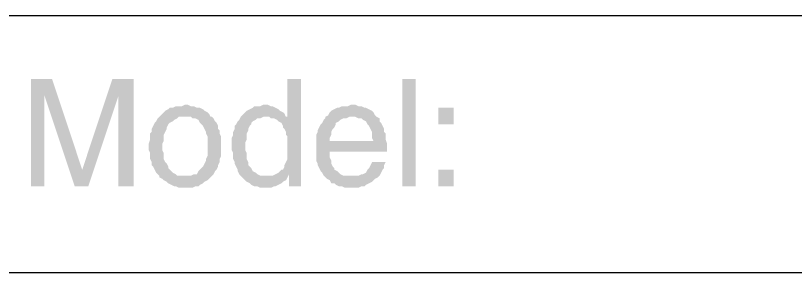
# Model space of a CAD drawing. Header units: millimetres. Extents: x 1186 to 2336, y 1181 to 1549.
# Drawn here: x 1937.97 to 1961.29, y 1279.2 to 1286.88 of the extents above; entities that cross this region are included whole.
import ezdxf

# ---------------------------------------------------------------- set-up
doc = ezdxf.new("R2010")
doc.units = ezdxf.units.MM

msp = doc.modelspace()

# ---------------------------------------------------------------- hatches: boundary and pattern name
at = {"transparency": 33554559}
for points in [[(1939.05944, 1284.97963), (1938.42759, 1284.97963), (1938.42759, 1281.77525), (1938.83378, 1281.77525), (1938.83378, 1284.48318)], [(1939.05944, 1284.97963), (1938.83378, 1284.48318), (1939.73642, 1281.77525), (1939.96209, 1282.2717)], [(1941.49658, 1284.97963), (1940.86473, 1284.97963), (1939.96209, 1282.2717), (1939.73642, 1281.77525), (1940.14261, 1281.77525), (1941.04526, 1284.48318), (1941.04526, 1284.48318)], [(1941.49658, 1284.97963), (1941.04526, 1284.48318), (1941.04526, 1281.77525), (1941.49658, 1281.77525)], [(1946.50625, 1284.97963), (1946.10006, 1284.97963), (1946.10006, 1283.8062), (1945.78414, 1283.76106), (1945.82927, 1283.71593), (1945.91953, 1283.6708), (1945.96466, 1283.58053), (1945.96466, 1283.5354), (1946.0098, 1283.49027), (1946.05493, 1283.40001), (1946.05493, 1283.30974), (1946.10006, 1283.26461), (1946.10006, 1282.58763), (1946.05493, 1282.49736), (1946.0098, 1282.4071), (1946.0098, 1282.36197), (1945.96466, 1282.2717), (1945.91953, 1282.2717), (1945.8744, 1282.22657), (1945.82927, 1282.18144), (1945.739, 1282.13631), (1946.14519, 1282.13631), (1946.14519, 1281.77525), (1946.50625, 1281.77525)], [(1949.53011, 1281.77525), (1949.53011, 1284.97963), (1949.9363, 1284.97963), (1949.9363, 1281.77525)], [(1943.03107, 1284.21239), (1943.03107, 1284.21239), (1942.94081, 1284.16725), (1942.76028, 1284.16725), (1942.67002, 1284.12212), (1942.57975, 1284.12212), (1942.53462, 1284.07699), (1942.44435, 1284.03186), (1942.39922, 1283.98672), (1942.30896, 1283.89646), (1942.26383, 1283.85133), (1942.26383, 1283.85133), (1942.21869, 1283.8062), (1942.17356, 1283.71593), (1942.12843, 1283.6708), (1942.0833, 1283.58053), (1942.03817, 1283.49027), (1942.03817, 1283.40001), (1941.99303, 1283.35487), (1941.99303, 1283.17435), (1941.9479, 1283.03895), (1941.9479, 1282.94868), (1941.9479, 1282.85842), (1941.99303, 1282.76816), (1941.99303, 1282.58763), (1942.03817, 1282.49736), (1942.03817, 1282.4071), (1942.0833, 1282.36197), (1942.12843, 1282.2717), (1942.17356, 1282.18144), (1942.21869, 1282.13631), (1942.26383, 1282.09117), (1942.26383, 1282.04604), (1943.03107, 1282.09117), (1942.80541, 1282.09117), (1942.76028, 1282.13631), (1942.67002, 1282.18144), (1942.62488, 1282.22657), (1942.53462, 1282.31683), (1942.53462, 1282.36197), (1942.48949, 1282.45223), (1942.44435, 1282.49736), (1942.39922, 1282.58763), (1942.39922, 1282.76816), (1942.35409, 1282.85842), (1942.35409, 1283.03895), (1942.39922, 1283.12921), (1942.39922, 1283.30974), (1942.44435, 1283.40001), (1942.48949, 1283.49027), (1942.48949, 1283.5354), (1942.53462, 1283.62567), (1942.57975, 1283.6708), (1942.67002, 1283.71593), (1942.71515, 1283.76106), (1942.80541, 1283.8062), (1942.85054, 1283.85133), (1943.79832, 1283.85133), (1943.75319, 1283.94159), (1943.70806, 1283.98672), (1943.61779, 1284.03186), (1943.57266, 1284.07699), (1943.48239, 1284.12212), (1943.39213, 1284.12212), (1943.30187, 1284.16725), (1943.2116, 1284.16725), (1943.12134, 1284.21239)], [(1945.42308, 1284.21239), (1945.37795, 1284.21239), (1945.28768, 1284.16725), (1945.10715, 1284.16725), (1945.06202, 1284.12212), (1944.97176, 1284.07699), (1944.88149, 1284.03186), (1944.83636, 1283.98672), (1944.79123, 1283.94159), (1944.70096, 1283.85133), (1945.55847, 1283.85133), (1945.60361, 1283.8062), (1945.69387, 1283.8062), (1945.78414, 1283.76106), (1946.10006, 1283.8062), (1946.10006, 1283.85133), (1946.05493, 1283.85133), (1946.0098, 1283.94159), (1945.96466, 1283.98672), (1945.8744, 1284.03186), (1945.82927, 1284.07699), (1945.739, 1284.12212), (1945.64874, 1284.16725), (1945.60361, 1284.16725), (1945.51334, 1284.21239)], [(1948.04074, 1284.21239), (1947.99561, 1284.21239), (1947.90535, 1284.16725), (1947.72482, 1284.16725), (1947.63455, 1284.12212), (1947.58942, 1284.12212), (1947.49916, 1284.07699), (1947.40889, 1284.03186), (1947.36376, 1283.98672), (1947.31863, 1283.89646), (1947.22837, 1283.85133), (1948.13101, 1283.85133), (1948.22127, 1283.8062), (1948.31154, 1283.8062), (1948.35667, 1283.76106), (1948.44693, 1283.71593), (1948.49207, 1283.62567), (1948.49207, 1283.62567), (1948.5372, 1283.58053), (1948.58233, 1283.49027), (1948.62746, 1283.40001), (1948.62746, 1283.21948), (1948.67259, 1283.12921), (1946.95757, 1283.12921), (1946.95757, 1282.54249), (1947.0027, 1282.45223), (1947.0027, 1282.4071), (1947.04784, 1282.31683), (1947.09297, 1282.22657), (1947.1381, 1282.18144), (1947.18323, 1282.09117), (1947.22837, 1282.04604), (1948.04074, 1282.09117), (1947.76995, 1282.09117), (1947.67969, 1282.13631), (1947.63455, 1282.18144), (1947.58942, 1282.22657), (1947.49916, 1282.2717), (1947.49916, 1282.31683), (1947.45403, 1282.36197), (1947.40889, 1282.45223), (1947.40889, 1282.54249), (1947.36376, 1282.63276), (1947.36376, 1282.81329), (1949.07878, 1282.81329), (1949.07878, 1283.03895), (1949.03365, 1283.17435), (1949.03365, 1283.35487), (1948.98852, 1283.40001), (1948.98852, 1283.49027), (1948.94339, 1283.58053), (1948.89826, 1283.6708), (1948.85312, 1283.71593), (1948.85312, 1283.8062), (1948.76286, 1283.85133), (1948.71773, 1283.89646), (1948.67259, 1283.98672), (1948.62746, 1284.03186), (1948.5372, 1284.07699), (1948.44693, 1284.12212), (1948.4018, 1284.12212), (1948.31154, 1284.16725), (1948.22127, 1284.16725), (1948.13101, 1284.21239)], [(1951.0646, 1283.62567), (1951.0646, 1284.12212), (1950.61328, 1284.12212), (1950.61328, 1283.62567)], [(1943.79832, 1283.85133), (1943.03107, 1283.85133), (1943.2116, 1283.85133), (1943.25673, 1283.8062), (1943.347, 1283.8062), (1943.43726, 1283.76106), (1943.48239, 1283.6708), (1943.52753, 1283.62567), (1943.57266, 1283.58053), (1943.61779, 1283.49027), (1943.66292, 1283.40001), (1943.66292, 1283.35487), (1943.70806, 1283.26461), (1943.70806, 1282.67789), (1943.66292, 1282.58763), (1943.66292, 1282.54249), (1943.61779, 1282.45223), (1943.57266, 1282.36197), (1943.52753, 1282.31683), (1943.48239, 1282.2717), (1943.43726, 1282.22657), (1943.39213, 1282.13631), (1943.30187, 1282.13631), (1943.2116, 1282.09117), (1943.03107, 1282.09117), (1942.26383, 1282.04604), (1942.35409, 1282.00091), (1942.39922, 1281.95578), (1942.48949, 1281.91064), (1942.53462, 1281.86551), (1942.62488, 1281.82038), (1942.71515, 1281.77525), (1942.76028, 1281.77525), (1942.85054, 1281.73012), (1943.25673, 1281.73012), (1943.347, 1281.77525), (1943.43726, 1281.77525), (1943.48239, 1281.82038), (1943.57266, 1281.86551), (1943.61779, 1281.91064), (1943.70806, 1281.95578), (1943.75319, 1282.00091), (1943.84345, 1282.09117), (1943.84345, 1282.09117), (1943.88858, 1282.13631), (1943.93372, 1282.22657), (1943.97885, 1282.2717), (1944.02398, 1282.36197), (1944.02398, 1282.4071), (1944.06911, 1282.49736), (1944.06911, 1282.58763), (1944.11425, 1282.67789), (1944.11425, 1282.94868), (1944.11425, 1283.26461), (1944.06911, 1283.35487), (1944.06911, 1283.44514), (1944.02398, 1283.49027), (1944.02398, 1283.58053), (1943.97885, 1283.6708), (1943.93372, 1283.71593), (1943.88858, 1283.8062), (1943.84345, 1283.85133)], [(1944.70096, 1283.85133), (1944.65583, 1283.76106), (1944.6107, 1283.71593), (1944.56557, 1283.62567), (1944.52043, 1283.58053), (1944.52043, 1283.49027), (1944.4753, 1283.40001), (1944.4753, 1283.30974), (1944.43017, 1283.21948), (1944.43017, 1282.85842), (1944.4753, 1282.76816), (1944.4753, 1282.58763), (1944.52043, 1282.49736), (1944.52043, 1282.45223), (1944.56557, 1282.36197), (1944.6107, 1282.2717), (1944.6107, 1282.22657), (1944.65583, 1282.13631), (1944.70096, 1282.09117), (1944.79123, 1282.00091), (1944.83636, 1281.95578), (1944.88149, 1281.91064), (1944.97176, 1281.86551), (1945.01689, 1281.82038), (1945.10715, 1281.77525), (1945.19742, 1281.77525), (1945.28768, 1281.73012), (1945.60361, 1281.73012), (1945.69387, 1281.77525), (1945.739, 1281.77525), (1945.82927, 1281.82038), (1945.91953, 1281.86551), (1945.96466, 1281.91064), (1946.05493, 1281.95578), (1946.10006, 1282.04604), (1945.46821, 1282.09117), (1945.28768, 1282.09117), (1945.19742, 1282.13631), (1945.15229, 1282.18144), (1945.06202, 1282.22657), (1945.01689, 1282.31683), (1944.97176, 1282.36197), (1944.92662, 1282.4071), (1944.92662, 1282.49736), (1944.88149, 1282.58763), (1944.88149, 1282.76816), (1944.83636, 1282.85842), (1944.83636, 1283.08408), (1944.88149, 1283.17435), (1944.88149, 1283.35487), (1944.92662, 1283.44514), (1944.92662, 1283.49027), (1944.97176, 1283.58053), (1945.01689, 1283.62567), (1945.01689, 1283.6708), (1945.06202, 1283.71593), (1945.15229, 1283.76106), (1945.19742, 1283.8062), (1945.28768, 1283.8062), (1945.37795, 1283.85133), (1945.46821, 1283.85133)], [(1947.22837, 1283.85133), (1947.22837, 1283.8062), (1947.18323, 1283.76106), (1947.1381, 1283.6708), (1947.09297, 1283.62567), (1947.04784, 1283.5354), (1947.0027, 1283.44514), (1947.0027, 1283.40001), (1946.95757, 1283.30974), (1946.95757, 1283.12921), (1947.36376, 1283.12921), (1947.36376, 1283.21948), (1947.40889, 1283.30974), (1947.40889, 1283.40001), (1947.45403, 1283.49027), (1947.49916, 1283.5354), (1947.54429, 1283.62567), (1947.54429, 1283.6708), (1947.63455, 1283.71593), (1947.67969, 1283.76106), (1947.76995, 1283.8062), (1947.86022, 1283.8062), (1947.95048, 1283.85133), (1948.04074, 1283.85133)], [(1949.03365, 1282.49736), (1948.62746, 1282.49736), (1948.58233, 1282.4071), (1948.5372, 1282.31683), (1948.49207, 1282.2717), (1948.44693, 1282.18144), (1948.35667, 1282.13631), (1948.31154, 1282.13631), (1948.22127, 1282.09117), (1948.04074, 1282.09117), (1947.22837, 1282.04604), (1947.22837, 1282.04604), (1947.2735, 1282.00091), (1947.36376, 1281.95578), (1947.40889, 1281.86551), (1947.49916, 1281.86551), (1947.54429, 1281.82038), (1947.63455, 1281.77525), (1947.72482, 1281.77525), (1947.81508, 1281.73012), (1948.22127, 1281.73012), (1948.31154, 1281.77525), (1948.4018, 1281.77525), (1948.44693, 1281.82038), (1948.5372, 1281.86551), (1948.62746, 1281.91064), (1948.67259, 1281.95578), (1948.71773, 1282.00091), (1948.80799, 1282.04604), (1948.85312, 1282.09117), (1948.89826, 1282.18144), (1948.94339, 1282.2717), (1948.98852, 1282.31683), (1948.98852, 1282.4071)], [(1951.0646, 1281.77525), (1951.0646, 1282.2717), (1950.61328, 1282.2717), (1950.61328, 1281.77525)], [(1945.739, 1282.13631), (1945.64874, 1282.09117), (1945.46821, 1282.09117), (1946.10006, 1282.04604), (1946.14519, 1282.13631)]]:
    msp.add_hatch(color=256, dxfattribs=at).paths.add_polyline_path(points)

# ---------------------------------------------------------------- linework, layer by layer
for points in [[(1935.04268, 1286.87518), (2331.48056, 1286.87518)], [(1935.04268, 1279.20271), (2231.17311, 1279.20271)]]:
    msp.add_lwpolyline(points)

doc.saveas('drawing.dxf')
